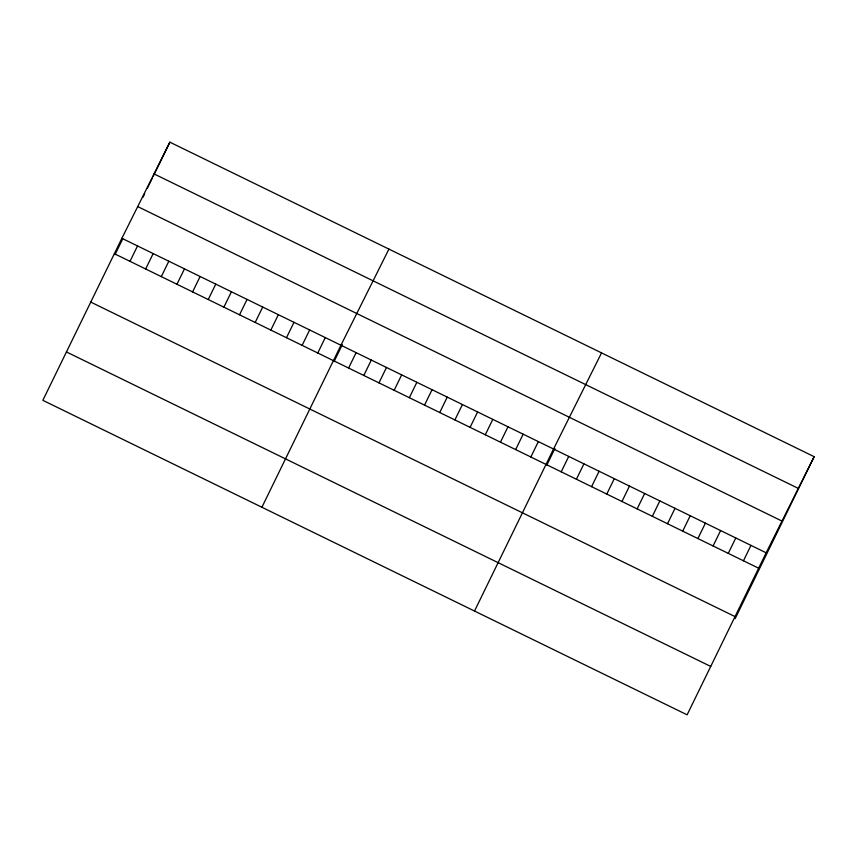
<?xml version="1.0" encoding="UTF-8"?>
<svg xmlns="http://www.w3.org/2000/svg" width="857" height="857" viewBox="0 0 857 857"><rect width="100%" height="100%" fill="white"/><g stroke="black" fill="none" stroke-linecap="round" stroke-linejoin="round"><path stroke-width="1.29" d="M121.876 238.3L42.85 400.326L687.121 714.824L766.158 552.797L814.15 456.674L169.879 142.176L121.876 238.3L766.158 552.797M114.999 254.69L122.733 238.824M143.055 197.164L144.662 193.864M147.34 188.369L152.171 178.47M153.242 176.274L169.879 142.176M130.007 261.342L137.527 245.938M145.658 268.98L153.167 253.576M161.309 276.618L168.818 261.214M176.949 284.256L184.469 268.852M192.6 291.894L200.11 276.49M208.24 299.532L215.76 284.128M223.891 307.17L231.401 291.766M239.542 314.808L247.052 299.404M255.182 322.446L262.703 307.042M270.833 330.084L278.343 314.68M286.474 337.722L293.994 322.318M302.125 345.36L309.634 329.956M317.776 352.998L325.285 337.594M261.899 507.258L340.936 345.232L388.928 249.098M334.059 361.611L342.339 344.621M348.606 368.049L356.116 352.645M363.797 375.462L371.306 360.058M378.976 382.875L386.486 367.471M394.166 390.289L401.676 374.884M409.346 397.702L416.866 382.297M424.536 405.115L432.046 389.71M439.727 412.528L447.236 397.123M454.906 419.941L462.426 404.536M470.097 427.354L477.606 411.949M485.287 434.767L492.796 419.362M500.467 442.18L507.987 426.775M515.657 449.593L523.166 434.188M530.847 457.006L538.357 441.601M474.51 611.041L553.547 449.014L601.539 352.891M546.67 465.394L554.95 448.404M561.217 471.832L568.727 456.427M576.407 479.245L583.917 463.841M591.587 486.658L599.097 471.254M606.777 494.071L614.287 478.667M621.957 501.484L629.477 486.08M637.147 508.897L644.657 493.493M652.338 516.31L659.847 500.906M667.517 523.723L675.037 508.319M682.708 531.136L690.217 515.732M697.898 538.55L705.407 523.145M713.078 545.963L720.598 530.558M728.268 553.376L735.777 537.971M743.458 560.789L750.968 545.384M735.124 618.7L814.15 456.674M154.035 173.896L798.306 488.394M137.72 206.58L781.991 521.077M114.367 253.704L758.638 568.202M90.767 302.093L735.038 616.59M66.45 351.948L710.721 666.435"/></g></svg>
